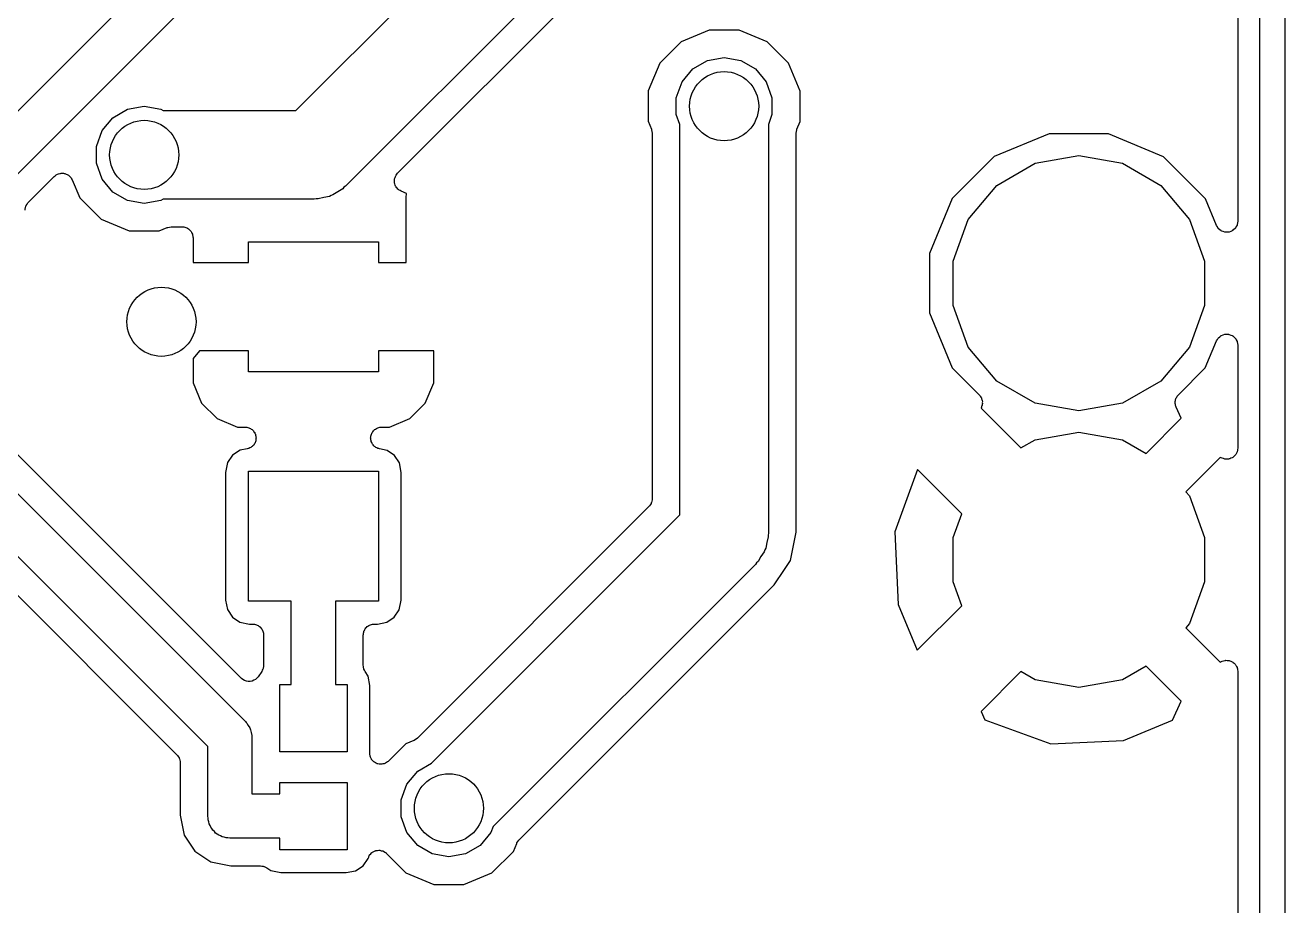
# Model space of a CAD drawing. Extents: x 25.3 to 49.5, y -85 to -25.3.
# Drawn here: x 37.91 to 49.48, y -63.38 to -55.29 of the extents above; entities that cross this region are included whole.
import ezdxf

# ---------------------------------------------------------------- set-up
doc = ezdxf.new("R2010")
doc.units = 0
doc.header["$MEASUREMENT"] = 0
doc.layers.add('BLACK', color=7, linetype='CONTINUOUS')

msp = doc.modelspace()

# ---------------------------------------------------------------- linework, layer by layer
at = {"layer": 'Black'}
for p, q in [((49.4792, -25.4), (49.4792, -84.836)), ((49.2506, -84.7217), (49.2506, -25.5143)), ((40.3966, -56.0728), (46.4319, -50.0375)), ((46.7643, -50.8546), (40.8523, -56.7666)), ((41.3301, -56.6479), (45.7239, -52.2541)), ((49.0474, -53.6026), (49.0474, -57.089)), ((37.3089, -56.6105), (38.9518, -54.9676)), ((39.3478, -55.1464), (37.6558, -56.8384)), ((44.1911, -55.3334), (43.9342, -55.4395)), ((44.4689, -55.3336), (44.1911, -55.3334)), ((44.7256, -55.4402), (44.4689, -55.3336)), ((43.9342, -55.4395), (43.7376, -55.6358)), ((44.9219, -55.6368), (44.7256, -55.4402)), ((43.7376, -55.6358), (43.631, -55.8924)), ((44.0426, -55.6902), (44.1768, -55.6127)), ((44.1768, -55.6127), (44.3294, -55.5858)), ((44.3294, -55.5858), (44.482, -55.6127)), ((44.482, -55.6127), (44.6162, -55.6902)), ((45.028, -55.8937), (44.9219, -55.6368)), ((43.943, -55.8089), (44.0426, -55.6902)), ((44.6162, -55.6902), (44.7158, -55.8089)), ((43.89, -55.9545), (43.943, -55.8089)), ((44.7158, -55.8089), (44.7688, -55.9545)), ((43.631, -55.8924), (43.6308, -56.1703)), ((43.89, -56.1095), (43.89, -55.9545)), ((44.7688, -55.9545), (44.7688, -56.1095)), ((45.0278, -56.1715), (45.028, -55.8937)), ((38.7165, -56.1374), (38.8507, -56.0599)), ((38.8507, -56.0599), (39.0033, -56.033)), ((39.0033, -56.033), (39.1559, -56.0599)), ((39.1559, -56.0599), (39.1782, -56.0728)), ((39.1782, -56.0728), (40.3966, -56.0728)), ((43.923, -56.2002), (43.89, -56.1095)), ((44.7688, -56.1095), (44.7358, -56.2002)), ((38.6169, -56.2561), (38.7165, -56.1374)), ((43.6308, -56.1703), (43.6613, -56.2442)), ((43.923, -59.785), (43.923, -56.2002)), ((44.7358, -56.2002), (44.7358, -59.9533)), ((44.9976, -56.2443), (45.0278, -56.1715)), ((38.5639, -56.4017), (38.6169, -56.2561)), ((43.6613, -56.2442), (43.6618, -56.2463)), ((43.6618, -56.2463), (43.6629, -56.2482)), ((43.6629, -56.2482), (43.6656, -56.2635)), ((43.6656, -56.2635), (43.6689, -56.2787)), ((43.6689, -56.2787), (43.6686, -56.2808)), ((43.6686, -56.2808), (43.669, -56.283)), ((43.669, -56.283), (43.669, -59.6377)), ((44.9898, -56.2833), (44.9902, -56.281)), ((44.9898, -59.9433), (44.9898, -56.2833)), ((44.9899, -56.2787), (44.9932, -56.2637)), ((44.9902, -56.281), (44.9899, -56.2787)), ((44.9932, -56.2637), (44.9959, -56.2485)), ((44.9959, -56.2485), (44.9971, -56.2465)), ((44.9971, -56.2465), (44.9976, -56.2443)), ((47.3153, -56.2862), (46.811, -56.4945)), ((47.8609, -56.2866), (47.3153, -56.2862)), ((48.3649, -56.4959), (47.8609, -56.2866)), ((38.5639, -56.5567), (38.5639, -56.4017)), ((38.6169, -56.7023), (38.5639, -56.5567)), ((46.811, -56.4945), (46.4248, -56.88)), ((46.833, -56.7595), (47.1858, -56.5559)), ((47.1858, -56.5559), (47.5869, -56.4851)), ((47.5869, -56.4851), (47.988, -56.5559)), ((47.988, -56.5559), (48.3408, -56.7595)), ((48.5269, -56.6582), (48.3649, -56.4959)), ((37.9396, -56.9138), (38.1769, -56.6764)), ((38.1769, -56.6764), (38.186, -56.6701)), ((38.186, -56.6701), (38.1943, -56.6626)), ((38.1943, -56.6626), (38.2004, -56.66)), ((38.2004, -56.66), (38.2058, -56.6562)), ((38.2058, -56.6562), (38.2166, -56.6533)), ((38.2166, -56.6533), (38.2269, -56.6491)), ((38.2269, -56.6491), (38.2335, -56.6488)), ((38.2335, -56.6488), (38.2399, -56.6471)), ((38.2399, -56.6471), (38.251, -56.648)), ((38.251, -56.648), (38.2621, -56.6476)), ((38.2621, -56.6476), (38.2685, -56.6496)), ((38.2685, -56.6496), (38.2751, -56.6501)), ((38.2751, -56.6501), (38.2852, -56.6549)), ((38.2852, -56.6549), (38.2958, -56.6582)), ((38.2958, -56.6582), (38.301, -56.6623)), ((38.301, -56.6623), (38.307, -56.6651)), ((38.307, -56.6651), (38.3149, -56.6729)), ((38.3149, -56.6729), (38.3237, -56.6797)), ((38.3237, -56.6797), (38.3273, -56.6853)), ((38.3273, -56.6853), (38.332, -56.69)), ((41.3028, -56.6978), (41.307, -56.6875)), ((41.307, -56.6875), (41.3099, -56.6768)), ((41.3099, -56.6768), (41.3137, -56.6713)), ((41.3137, -56.6713), (41.3163, -56.6652)), ((41.3163, -56.6652), (41.3238, -56.657)), ((41.3238, -56.657), (41.3301, -56.6479)), ((48.5764, -56.7078), (48.5269, -56.6582)), ((38.332, -56.69), (38.3367, -56.7001)), ((38.3367, -56.7001), (38.3427, -56.7095)), ((38.3427, -56.7095), (38.4108, -56.8744)), ((38.7165, -56.821), (38.6169, -56.7023)), ((40.8261, -56.7905), (40.7801, -56.8171)), ((40.8376, -56.7768), (40.8261, -56.7905)), ((40.8523, -56.7666), (40.8376, -56.7768)), ((41.3008, -56.7109), (41.3025, -56.7044)), ((41.3017, -56.7219), (41.3008, -56.7109)), ((41.3012, -56.733), (41.3017, -56.7219)), ((41.3032, -56.7394), (41.3012, -56.733)), ((41.3025, -56.7044), (41.3028, -56.6978)), ((41.3038, -56.7461), (41.3032, -56.7394)), ((41.3085, -56.7561), (41.3038, -56.7461)), ((41.3118, -56.7667), (41.3085, -56.7561)), ((41.3159, -56.772), (41.3118, -56.7667)), ((41.3187, -56.778), (41.3159, -56.772)), ((41.3266, -56.7859), (41.3187, -56.778)), ((41.3333, -56.7947), (41.3266, -56.7859)), ((41.339, -56.7983), (41.3333, -56.7947)), ((41.3437, -56.803), (41.339, -56.7983)), ((41.3537, -56.8077), (41.3437, -56.803)), ((46.5712, -57.0716), (46.833, -56.7595)), ((48.3408, -56.7595), (48.6026, -57.0716)), ((48.7504, -56.8821), (48.5764, -56.7078)), ((37.9336, -56.9204), (37.937, -56.9175)), ((37.937, -56.9175), (37.9396, -56.9138)), ((38.4108, -56.8744), (38.6071, -57.071)), ((38.8507, -56.8985), (38.7165, -56.821)), ((39.0033, -56.9254), (38.8507, -56.8985)), ((39.1559, -56.8985), (39.0033, -56.9254)), ((39.1782, -56.8856), (39.1559, -56.8985)), ((40.5649, -56.8856), (39.1782, -56.8856)), ((40.5825, -56.8825), (40.5649, -56.8856)), ((40.6003, -56.8841), (40.5825, -56.8825)), ((40.6516, -56.8703), (40.6003, -56.8841)), ((40.7039, -56.8611), (40.6516, -56.8703)), ((40.7194, -56.8521), (40.7039, -56.8611)), ((40.7367, -56.8475), (40.7194, -56.8521)), ((40.7801, -56.8171), (40.7367, -56.8475)), ((41.3631, -56.8136), (41.3537, -56.8077)), ((41.4108, -56.8334), (41.3631, -56.8136)), ((41.4086, -56.8609), (41.4117, -56.8433)), ((41.4086, -57.4675), (41.4086, -56.8609)), ((41.4117, -56.8433), (41.4108, -56.8334)), ((46.4248, -56.88), (46.2155, -57.384)), ((48.8519, -57.1278), (48.7504, -56.8821)), ((37.9098, -56.9857), (37.9106, -56.9813)), ((37.9102, -56.9768), (37.9136, -56.964)), ((37.9106, -56.9813), (37.9102, -56.9768)), ((37.9136, -56.964), (37.9159, -56.9509)), ((37.9159, -56.9509), (37.9182, -56.947)), ((37.9182, -56.947), (37.9193, -56.9427)), ((37.9193, -56.9427), (37.9269, -56.9318)), ((37.9269, -56.9318), (37.9336, -56.9204)), ((38.6071, -57.071), (38.8637, -57.1776)), ((39.1416, -57.1778), (39.2155, -57.1473)), ((39.2155, -57.1473), (39.2176, -57.1468)), ((39.2176, -57.1468), (39.2195, -57.1457)), ((39.2195, -57.1457), (39.2348, -57.143)), ((39.2348, -57.143), (39.25, -57.1397)), ((39.25, -57.1397), (39.2521, -57.14)), ((39.2521, -57.14), (39.2543, -57.1396)), ((39.2543, -57.1396), (39.3509, -57.1396)), ((39.3509, -57.1396), (39.3597, -57.1411)), ((39.3597, -57.1411), (39.3685, -57.1411)), ((39.3685, -57.1411), (39.3769, -57.1442)), ((39.3769, -57.1442), (39.3856, -57.1457)), ((39.3856, -57.1457), (39.3933, -57.1502)), ((39.3933, -57.1502), (39.4017, -57.1532)), ((46.4319, -57.4543), (46.5712, -57.0716)), ((48.6026, -57.0716), (48.7419, -57.4543)), ((48.8602, -57.1409), (48.8519, -57.1278)), ((48.868, -57.1543), (48.8602, -57.1409)), ((49.0264, -57.1509), (49.0247, -57.1524)), ((49.0335, -57.1372), (49.0264, -57.1509)), ((49.0413, -57.1238), (49.0335, -57.1372)), ((49.0417, -57.1216), (49.0413, -57.1238)), ((49.0427, -57.1196), (49.0417, -57.1216)), ((49.0447, -57.1043), (49.0427, -57.1196)), ((49.0474, -57.089), (49.0447, -57.1043)), ((38.8637, -57.1776), (39.1416, -57.1778)), ((39.4017, -57.1532), (39.4085, -57.1589)), ((39.4085, -57.1589), (39.4162, -57.1634)), ((39.4162, -57.1634), (39.4219, -57.1702)), ((39.4219, -57.1702), (39.4287, -57.1759)), ((39.4287, -57.1759), (39.4332, -57.1836)), ((39.4332, -57.1836), (39.4389, -57.1904)), ((39.4389, -57.1904), (39.4419, -57.1988)), ((39.4419, -57.1988), (39.4464, -57.2065)), ((39.4464, -57.2065), (39.4479, -57.2152)), ((39.4479, -57.2152), (39.451, -57.2236)), ((39.451, -57.2236), (39.451, -57.2324)), ((39.451, -57.2324), (39.4525, -57.2412)), ((39.4525, -57.2412), (39.4525, -57.4675)), ((48.8697, -57.1557), (48.868, -57.1543)), ((48.8708, -57.1576), (48.8697, -57.1557)), ((48.8831, -57.167), (48.8708, -57.1576)), ((48.895, -57.177), (48.8831, -57.167)), ((48.8971, -57.1777), (48.895, -57.177)), ((48.8988, -57.1791), (48.8971, -57.1777)), ((48.9136, -57.1838), (48.8988, -57.1791)), ((48.9282, -57.1891), (48.9136, -57.1838)), ((48.9304, -57.1891), (48.9282, -57.1891)), ((48.9324, -57.1897), (48.9304, -57.1891)), ((48.9479, -57.1891), (48.9324, -57.1897)), ((48.9634, -57.1891), (48.9479, -57.1891)), ((48.9655, -57.1883), (48.9634, -57.1891)), ((48.9677, -57.1882), (48.9655, -57.1883)), ((48.982, -57.1823), (48.9677, -57.1882)), ((48.9966, -57.177), (48.982, -57.1823)), ((48.9983, -57.1756), (48.9966, -57.177)), ((49.0003, -57.1747), (48.9983, -57.1756)), ((49.0117, -57.1643), (49.0003, -57.1747)), ((49.0236, -57.1543), (49.0117, -57.1643)), ((49.0247, -57.1524), (49.0236, -57.1543)), ((39.9605, -57.4675), (39.9605, -57.277)), ((39.9605, -57.277), (41.1543, -57.277)), ((41.1543, -57.277), (41.1543, -57.4675)), ((39.4525, -57.4675), (39.9605, -57.4675)), ((41.1543, -57.4675), (41.4086, -57.4675)), ((46.2155, -57.384), (46.2151, -57.9296)), ((46.4319, -57.8617), (46.4319, -57.4543)), ((48.7419, -57.4543), (48.7419, -57.8617)), ((46.2151, -57.9296), (46.4234, -58.4339)), ((46.5712, -58.2444), (46.4319, -57.8617)), ((48.7419, -57.8617), (48.6026, -58.2444)), ((48.749, -58.436), (48.852, -58.188)), ((48.852, -58.188), (48.8603, -58.175)), ((48.8603, -58.175), (48.868, -58.1617)), ((48.868, -58.1617), (48.8697, -58.1602)), ((48.8697, -58.1602), (48.871, -58.1583)), ((48.871, -58.1583), (48.8832, -58.1489)), ((48.8832, -58.1489), (48.895, -58.139)), ((48.895, -58.139), (48.8971, -58.1382)), ((48.8971, -58.1382), (48.899, -58.1368)), ((48.899, -58.1368), (48.9137, -58.1322)), ((48.9137, -58.1322), (48.9282, -58.1269)), ((48.9282, -58.1269), (48.9304, -58.1269)), ((48.9304, -58.1269), (48.9326, -58.1262)), ((48.9326, -58.1262), (48.948, -58.1269)), ((48.948, -58.1269), (48.9634, -58.1269)), ((48.9634, -58.1269), (48.9656, -58.1277)), ((48.9656, -58.1277), (48.9679, -58.1278)), ((48.9679, -58.1278), (48.9821, -58.1337)), ((48.9821, -58.1337), (48.9966, -58.139)), ((48.9966, -58.139), (48.9983, -58.1405)), ((48.9983, -58.1405), (49.0005, -58.1413)), ((49.0005, -58.1413), (49.0118, -58.1518)), ((49.0118, -58.1518), (49.0236, -58.1617)), ((49.0236, -58.1617), (49.0248, -58.1636)), ((49.0248, -58.1636), (49.0265, -58.1652)), ((49.0265, -58.1652), (49.0336, -58.1789)), ((49.0336, -58.1789), (49.0413, -58.1922)), ((49.0413, -58.1922), (49.0417, -58.1945)), ((39.5102, -58.2803), (39.4525, -58.349)), ((39.9605, -58.2803), (39.5102, -58.2803)), ((39.9605, -58.4708), (39.9605, -58.2803)), ((41.6623, -58.2803), (41.1543, -58.2803)), ((41.1543, -58.2803), (41.1543, -58.4708)), ((41.6623, -58.5718), (41.6623, -58.2803)), ((46.833, -58.5565), (46.5712, -58.2444)), ((48.6026, -58.2444), (48.3408, -58.5565)), ((49.0417, -58.1945), (49.0427, -58.1965)), ((49.0427, -58.1965), (49.0447, -58.2118)), ((49.0447, -58.2118), (49.0474, -58.227)), ((49.0474, -58.227), (49.0474, -59.1734)), ((39.4525, -58.349), (39.4525, -58.5718)), ((41.1543, -58.4708), (39.9605, -58.4708)), ((46.4234, -58.4339), (46.672, -58.6829)), ((48.5019, -58.6827), (48.749, -58.436)), ((39.4525, -58.5718), (39.5298, -58.7586)), ((41.585, -58.7586), (41.6623, -58.5718)), ((47.1858, -58.7601), (46.833, -58.5565)), ((48.3408, -58.5565), (47.988, -58.7601)), ((39.5298, -58.7586), (39.6727, -58.9015)), ((41.4421, -58.9015), (41.585, -58.7586)), ((46.672, -58.6829), (46.6766, -58.6896)), ((46.6766, -58.6896), (46.6825, -58.6952)), ((46.6825, -58.6952), (46.6867, -58.7039)), ((46.6867, -58.7039), (46.6922, -58.7119)), ((46.6922, -58.7119), (46.6943, -58.7197)), ((46.6943, -58.7197), (46.6978, -58.727)), ((46.6978, -58.727), (46.6988, -58.7366)), ((46.6988, -58.7366), (46.7013, -58.746)), ((46.7014, -58.7621), (46.6991, -58.7715)), ((46.7013, -58.746), (46.7006, -58.754)), ((46.7006, -58.754), (46.7014, -58.7621)), ((47.5869, -58.8309), (47.1858, -58.7601)), ((47.988, -58.7601), (47.5869, -58.8309)), ((48.4723, -58.7619), (48.4731, -58.7538)), ((48.4746, -58.7712), (48.4723, -58.7619)), ((48.4724, -58.7456), (48.4749, -58.7364)), ((48.4731, -58.7538), (48.4724, -58.7456)), ((48.4755, -58.7808), (48.4746, -58.7712)), ((48.4749, -58.7364), (48.4759, -58.7268)), ((48.4759, -58.7268), (48.4795, -58.7195)), ((48.4795, -58.7195), (48.4816, -58.7116)), ((48.4816, -58.7116), (48.4871, -58.7037)), ((48.4871, -58.7037), (48.4913, -58.6951)), ((48.4913, -58.6951), (48.4972, -58.6894)), ((48.4972, -58.6894), (48.5019, -58.6827)), ((46.6928, -58.7963), (46.6891, -58.8045)), ((46.6891, -58.8045), (47.0556, -59.171)), ((46.6948, -58.7884), (46.6928, -58.7963)), ((46.6982, -58.7811), (46.6948, -58.7884)), ((46.6991, -58.7715), (46.6982, -58.7811)), ((48.4789, -58.7882), (48.4755, -58.7808)), ((48.4809, -58.7962), (48.4789, -58.7882)), ((48.5269, -58.8988), (48.4809, -58.7962)), ((39.8948, -61.2869), (37.5242, -58.9163)), ((39.6727, -58.9015), (39.8595, -58.9788)), ((39.8595, -58.9788), (39.9297, -58.9788)), ((39.9297, -58.9788), (39.9376, -58.9802)), ((39.9376, -58.9802), (39.9457, -58.9801)), ((39.9457, -58.9801), (39.9549, -58.9832)), ((39.9549, -58.9832), (39.9645, -58.9849)), ((39.9645, -58.9849), (39.9714, -58.9889)), ((39.9714, -58.9889), (39.979, -58.9916)), ((39.979, -58.9916), (39.9866, -58.9977)), ((39.9866, -58.9977), (39.995, -59.0026)), ((39.995, -59.0026), (40.0002, -59.0087)), ((41.1138, -59.0085), (41.1188, -59.0026)), ((41.1188, -59.0026), (41.1275, -58.9975)), ((41.1275, -58.9975), (41.1353, -58.9912)), ((41.1353, -58.9912), (41.1426, -58.9888)), ((41.1426, -58.9888), (41.1493, -58.9849)), ((41.1493, -58.9849), (41.1592, -58.9832)), ((41.1592, -58.9832), (41.1688, -58.98)), ((41.1688, -58.98), (41.1765, -58.9801)), ((41.1765, -58.9801), (41.1841, -58.9788)), ((41.1841, -58.9788), (41.2553, -58.9788)), ((41.2553, -58.9788), (41.4421, -58.9015)), ((48.2047, -59.221), (48.5269, -58.8988)), ((37.3375, -59.0888), (39.9337, -61.685)), ((40.0002, -59.0087), (40.0064, -59.0138)), ((40.0064, -59.0138), (40.0114, -59.0221)), ((40.0114, -59.0221), (40.0177, -59.0296)), ((40.0177, -59.0296), (40.0205, -59.0371)), ((40.0205, -59.0371), (40.0246, -59.044)), ((40.0258, -59.1135), (40.021, -59.122)), ((40.0246, -59.044), (40.0264, -59.0536)), ((40.027, -59.1056), (40.0258, -59.1135)), ((40.0264, -59.0536), (40.0298, -59.0628)), ((40.0298, -59.098), (40.027, -59.1056)), ((40.0298, -59.0628), (40.0298, -59.0708)), ((40.0298, -59.0708), (40.0313, -59.0787)), ((40.0313, -59.0787), (40.0298, -59.0883)), ((40.0298, -59.0883), (40.0298, -59.098)), ((41.0825, -59.078), (41.084, -59.0705)), ((41.084, -59.088), (41.0825, -59.078)), ((41.084, -59.0628), (41.0875, -59.0533)), ((41.084, -59.0705), (41.084, -59.0628)), ((41.084, -59.098), (41.084, -59.088)), ((41.0867, -59.1053), (41.084, -59.098)), ((41.0878, -59.1129), (41.0867, -59.1053)), ((41.0875, -59.0533), (41.0894, -59.0434)), ((41.0926, -59.1217), (41.0878, -59.1129)), ((41.0894, -59.0434), (41.0934, -59.0368)), ((41.0934, -59.0368), (41.0961, -59.0296)), ((41.0961, -59.0296), (41.1026, -59.0219)), ((41.1026, -59.0219), (41.1078, -59.0133)), ((41.1078, -59.0133), (41.1138, -59.0085)), ((47.0556, -59.171), (47.1858, -59.0959)), ((47.1858, -59.0959), (47.5869, -59.0251)), ((47.5869, -59.0251), (47.988, -59.0959)), ((47.988, -59.0959), (48.2047, -59.221)), ((39.8833, -59.1929), (39.8149, -59.2378)), ((39.9491, -59.1801), (39.8833, -59.1929)), ((39.9566, -59.1773), (39.9491, -59.1801)), ((39.9645, -59.1759), (39.9566, -59.1773)), ((39.9729, -59.171), (39.9645, -59.1759)), ((39.982, -59.1675), (39.9729, -59.171)), ((39.9881, -59.1622), (39.982, -59.1675)), ((39.995, -59.1582), (39.9881, -59.1622)), ((40.0013, -59.1508), (39.995, -59.1582)), ((40.0087, -59.1444), (40.0013, -59.1508)), ((40.0126, -59.1373), (40.0087, -59.1444)), ((40.0177, -59.1312), (40.0126, -59.1373)), ((40.021, -59.122), (40.0177, -59.1312)), ((41.0961, -59.1312), (41.0926, -59.1217)), ((41.101, -59.1371), (41.0961, -59.1312)), ((41.1047, -59.1439), (41.101, -59.1371)), ((41.1123, -59.1505), (41.1047, -59.1439)), ((41.1188, -59.1582), (41.1123, -59.1505)), ((41.1254, -59.1621), (41.1188, -59.1582)), ((41.1312, -59.1672), (41.1254, -59.1621)), ((41.1406, -59.1708), (41.1312, -59.1672)), ((41.1493, -59.1759), (41.1406, -59.1708)), ((41.1569, -59.1772), (41.1493, -59.1759)), ((41.1641, -59.18), (41.1569, -59.1772)), ((41.2342, -59.1941), (41.1641, -59.18)), ((41.3017, -59.2396), (41.2342, -59.1941)), ((49.0299, -59.2304), (49.0262, -59.2342)), ((49.035, -59.219), (49.0299, -59.2304)), ((49.0413, -59.2081), (49.035, -59.219)), ((49.0422, -59.203), (49.0413, -59.2081)), ((49.0443, -59.1982), (49.0422, -59.203)), ((49.0452, -59.1857), (49.0443, -59.1982)), ((49.0474, -59.1734), (49.0452, -59.1857)), ((39.7694, -59.3053), (39.7513, -59.3953)), ((39.8149, -59.2378), (39.7694, -59.3053)), ((41.3466, -59.308), (41.3017, -59.2396)), ((41.3635, -59.395), (41.3466, -59.308)), ((48.8861, -59.258), (48.5707, -59.5735)), ((48.9042, -59.2661), (48.8861, -59.258)), ((48.9164, -59.2691), (48.9042, -59.2661)), ((48.9282, -59.2734), (48.9164, -59.2691)), ((48.9334, -59.2734), (48.9282, -59.2734)), ((48.9384, -59.2747), (48.9334, -59.2734)), ((48.9509, -59.2734), (48.9384, -59.2747)), ((48.9634, -59.2734), (48.9509, -59.2734)), ((48.9684, -59.2716), (48.9634, -59.2734)), ((48.9735, -59.2711), (48.9684, -59.2716)), ((48.9848, -59.2656), (48.9735, -59.2711)), ((48.9966, -59.2614), (48.9848, -59.2656)), ((49.0006, -59.258), (48.9966, -59.2614)), ((49.0053, -59.2557), (49.0006, -59.258)), ((49.014, -59.2467), (49.0053, -59.2557)), ((49.0236, -59.2387), (49.014, -59.2467)), ((49.0262, -59.2342), (49.0236, -59.2387)), ((39.5868, -61.9129), (37.1096, -59.4357)), ((39.7513, -59.3953), (39.7513, -60.5692)), ((39.9605, -60.579), (39.9605, -59.3852)), ((39.9605, -59.3852), (41.1543, -59.3852)), ((41.1543, -59.3852), (41.1543, -60.579)), ((41.3635, -60.5689), (41.3635, -59.395)), ((46.1042, -59.3691), (45.8972, -59.9401)), ((46.5113, -59.7761), (46.1042, -59.3691)), ((48.5707, -59.5735), (48.6026, -59.6116)), ((43.6519, -59.6915), (43.6452, -59.703)), ((43.6595, -59.6806), (43.6519, -59.6915)), ((43.6606, -59.6763), (43.6595, -59.6806)), ((43.6629, -59.6724), (43.6606, -59.6763)), ((43.6652, -59.6593), (43.6629, -59.6724)), ((43.6686, -59.6465), (43.6652, -59.6593)), ((43.669, -59.6377), (43.6682, -59.6421)), ((43.6682, -59.6421), (43.6686, -59.6465)), ((48.6026, -59.6116), (48.7419, -59.9943)), ((43.6392, -59.7095), (41.5124, -61.8364)), ((41.6424, -62.0656), (43.923, -59.785)), ((43.6418, -59.7058), (43.6392, -59.7095)), ((43.6452, -59.703), (43.6418, -59.7058)), ((46.4319, -59.9943), (46.5113, -59.7761)), ((44.7205, -60.04), (44.7113, -60.0923)), ((44.7343, -59.9887), (44.7205, -60.04)), ((44.7358, -59.9533), (44.7327, -59.9709)), ((44.7327, -59.9709), (44.7343, -59.9887)), ((44.9377, -60.2053), (44.9898, -59.9433)), ((45.8972, -59.9401), (45.9273, -60.6087)), ((46.4319, -60.4017), (46.4319, -59.9943)), ((48.7419, -59.9943), (48.7419, -60.4017)), ((37.4295, -60.1148), (39.303, -61.9883)), ((44.6977, -60.1251), (44.6673, -60.1685)), ((44.7024, -60.1078), (44.6977, -60.1251)), ((44.7113, -60.0923), (44.7024, -60.1078)), ((44.6168, -60.2407), (42.208, -62.6494)), ((44.627, -60.226), (44.6168, -60.2407)), ((44.6407, -60.2145), (44.627, -60.226)), ((44.6673, -60.1685), (44.6407, -60.2145)), ((44.8828, -60.2875), (44.9377, -60.2053)), ((44.7893, -60.4273), (44.8828, -60.2875)), ((42.4462, -62.7705), (44.7893, -60.4273)), ((46.5113, -60.6199), (46.4319, -60.4017)), ((48.7419, -60.4017), (48.6026, -60.7844)), ((39.7513, -60.5692), (39.7682, -60.6562)), ((40.3542, -60.579), (39.9605, -60.579)), ((40.3542, -61.3435), (40.3542, -60.579)), ((41.1543, -60.579), (40.7606, -60.579)), ((40.7606, -60.579), (40.7606, -61.3435)), ((41.3454, -60.6589), (41.3635, -60.5689)), ((45.9273, -60.6087), (46.1016, -61.0296)), ((46.1016, -61.0296), (46.5113, -60.6199)), ((39.7682, -60.6562), (39.8131, -60.7246)), ((39.8131, -60.7246), (39.8806, -60.7701)), ((41.2315, -60.7713), (41.2999, -60.7264)), ((41.2999, -60.7264), (41.3454, -60.6589)), ((39.8806, -60.7701), (39.9706, -60.7882)), ((39.9706, -60.7882), (39.9986, -60.7882)), ((39.9986, -60.7882), (40.0074, -60.7897)), ((40.0074, -60.7897), (40.0162, -60.7897)), ((40.0162, -60.7897), (40.0246, -60.7928)), ((40.0246, -60.7928), (40.0333, -60.7943)), ((40.0333, -60.7943), (40.041, -60.7987)), ((40.041, -60.7987), (40.0494, -60.8018)), ((40.0494, -60.8018), (40.0562, -60.8075)), ((40.0562, -60.8075), (40.0639, -60.8119)), ((40.0639, -60.8119), (40.0696, -60.8187)), ((40.0696, -60.8187), (40.0764, -60.8245)), ((40.0764, -60.8245), (40.0809, -60.8322)), ((40.0809, -60.8322), (40.0866, -60.839)), ((40.0866, -60.839), (40.0896, -60.8473)), ((40.0896, -60.8473), (40.0941, -60.855)), ((41.0207, -60.855), (41.0252, -60.8473)), ((41.0252, -60.8473), (41.0282, -60.839)), ((41.0282, -60.839), (41.0339, -60.8322)), ((41.0339, -60.8322), (41.0384, -60.8245)), ((41.0384, -60.8245), (41.0452, -60.8187)), ((41.0452, -60.8187), (41.0509, -60.8119)), ((41.0509, -60.8119), (41.0586, -60.8075)), ((41.0586, -60.8075), (41.0654, -60.8018)), ((41.0654, -60.8018), (41.0738, -60.7987)), ((41.0738, -60.7987), (41.0815, -60.7943)), ((41.0815, -60.7943), (41.0902, -60.7928)), ((41.0902, -60.7928), (41.0986, -60.7897)), ((41.0986, -60.7897), (41.1074, -60.7897)), ((41.1074, -60.7897), (41.1162, -60.7882)), ((41.1162, -60.7882), (41.1445, -60.7882)), ((41.1445, -60.7882), (41.2315, -60.7713)), ((48.6026, -60.7844), (48.5707, -60.8225)), ((48.5707, -60.8225), (48.8861, -61.138)), ((40.0941, -60.855), (40.0956, -60.8638)), ((40.0956, -60.8638), (40.0987, -60.8721)), ((40.0987, -60.8721), (40.0987, -60.881)), ((40.0987, -60.881), (40.1002, -60.8898)), ((40.1002, -60.8898), (40.1002, -61.1677)), ((41.0146, -60.8898), (41.0161, -60.881)), ((41.0146, -61.1675), (41.0146, -60.8898)), ((41.0161, -60.8721), (41.0192, -60.8638)), ((41.0161, -60.881), (41.0161, -60.8721)), ((41.0192, -60.8638), (41.0207, -60.855)), ((40.095, -61.1972), (40.0941, -61.2024)), ((40.0972, -61.1923), (40.095, -61.1972)), ((40.098, -61.1799), (40.0972, -61.1923)), ((40.1002, -61.1677), (40.098, -61.1799)), ((41.0166, -61.1791), (41.0146, -61.1675)), ((41.0173, -61.1909), (41.0166, -61.1791)), ((41.0197, -61.1964), (41.0173, -61.1909)), ((41.0207, -61.2022), (41.0197, -61.1964)), ((48.2047, -61.175), (47.988, -61.3001)), ((48.5269, -61.4972), (48.2047, -61.175)), ((48.8861, -61.138), (48.9042, -61.1299)), ((48.9042, -61.1299), (48.9164, -61.1269)), ((48.9164, -61.1269), (48.9282, -61.1226)), ((48.9282, -61.1226), (48.9334, -61.1226)), ((48.9334, -61.1226), (48.9384, -61.1213)), ((48.9384, -61.1213), (48.9509, -61.1226)), ((48.9509, -61.1226), (48.9634, -61.1226)), ((48.9634, -61.1226), (48.9684, -61.1244)), ((48.9684, -61.1244), (48.9735, -61.1249)), ((48.9735, -61.1249), (48.9848, -61.1303)), ((48.9848, -61.1303), (48.9966, -61.1346)), ((48.9966, -61.1346), (49.0006, -61.138)), ((49.0006, -61.138), (49.0053, -61.1403)), ((49.0053, -61.1403), (49.014, -61.1493)), ((49.014, -61.1493), (49.0236, -61.1573)), ((49.0236, -61.1573), (49.0262, -61.1618)), ((49.0262, -61.1618), (49.0299, -61.1656)), ((49.0299, -61.1656), (49.035, -61.177)), ((49.035, -61.177), (49.0413, -61.1879)), ((49.0413, -61.1879), (49.0422, -61.193)), ((49.0422, -61.193), (49.0443, -61.1978)), ((49.0443, -61.1978), (49.0452, -61.2103)), ((39.8955, -61.2874), (39.8948, -61.2869)), ((39.896, -61.2881), (39.8955, -61.2874)), ((39.9099, -61.2975), (39.896, -61.2881)), ((39.9237, -61.3071), (39.9099, -61.2975)), ((39.9245, -61.3074), (39.9237, -61.3071)), ((39.9253, -61.3079), (39.9245, -61.3074)), ((39.9415, -61.3119), (39.9253, -61.3079)), ((39.9578, -61.3163), (39.9415, -61.3119)), ((39.9586, -61.3162), (39.9578, -61.3163)), ((39.9595, -61.3164), (39.9586, -61.3162)), ((39.9762, -61.3147), (39.9595, -61.3164)), ((39.9929, -61.3132), (39.9762, -61.3147)), ((39.9937, -61.3128), (39.9929, -61.3132)), ((39.9946, -61.3127), (39.9937, -61.3128)), ((40.0097, -61.3054), (39.9946, -61.3127)), ((40.0249, -61.2983), (40.0097, -61.3054)), ((40.0255, -61.2977), (40.0249, -61.2983)), ((40.0263, -61.2973), (40.0255, -61.2977)), ((40.038, -61.2852), (40.0263, -61.2973)), ((40.0498, -61.2733), (40.038, -61.2852)), ((40.0502, -61.2725), (40.0498, -61.2733)), ((40.0508, -61.2719), (40.0502, -61.2725)), ((40.0828, -61.2245), (40.0508, -61.2719)), ((40.0879, -61.2132), (40.0828, -61.2245)), ((40.0941, -61.2024), (40.0879, -61.2132)), ((41.0266, -61.2124), (41.0207, -61.2022)), ((41.0313, -61.2233), (41.0266, -61.2124)), ((41.0596, -61.2663), (41.0313, -61.2233)), ((41.0765, -61.3533), (41.0596, -61.2663)), ((47.0556, -61.225), (46.6891, -61.5915)), ((47.1858, -61.3001), (47.0556, -61.225)), ((47.5869, -61.3709), (47.1858, -61.3001)), ((47.988, -61.3001), (47.5869, -61.3709)), ((49.0452, -61.2103), (49.0474, -61.2226)), ((49.0474, -61.2226), (49.0474, -64.709)), ((40.2475, -61.9633), (40.2475, -61.3435)), ((40.2475, -61.3435), (40.3542, -61.3435)), ((40.7606, -61.3435), (40.8673, -61.3435)), ((40.8673, -61.3435), (40.8673, -61.9633)), ((41.0765, -61.9532), (41.0765, -61.3533)), ((48.4492, -61.6706), (48.5269, -61.4972)), ((46.6891, -61.5915), (46.7235, -61.6682)), ((39.9337, -61.685), (39.9388, -61.6923)), ((39.9388, -61.6923), (39.9457, -61.6981)), ((39.9457, -61.6981), (39.9589, -61.7211)), ((39.9589, -61.7211), (39.9742, -61.7428)), ((39.9742, -61.7428), (39.9765, -61.7515)), ((39.9765, -61.7515), (39.9809, -61.7592)), ((39.9809, -61.7592), (39.9856, -61.7854)), ((46.7235, -61.6682), (47.329, -61.8877)), ((47.9976, -61.8576), (48.4492, -61.6706)), ((39.9856, -61.7854), (39.9924, -61.811)), ((39.9924, -61.811), (39.9916, -61.8199)), ((39.9916, -61.8199), (39.9932, -61.8287)), ((39.9932, -61.8287), (39.9932, -62.3494)), ((41.4065, -61.8885), (41.2474, -62.0474)), ((41.4794, -61.8584), (41.4065, -61.8885)), ((41.4813, -61.8572), (41.4794, -61.8584)), ((41.4835, -61.8566), (41.4813, -61.8572)), ((41.4961, -61.8477), (41.4835, -61.8566)), ((41.5091, -61.8395), (41.4961, -61.8477)), ((41.5105, -61.8377), (41.5091, -61.8395)), ((41.5124, -61.8364), (41.5105, -61.8377)), ((47.329, -61.8877), (47.9976, -61.8576)), ((39.303, -61.9883), (39.3056, -61.992)), ((39.3056, -61.992), (39.309, -61.9949)), ((39.309, -61.9949), (39.3157, -62.0063)), ((39.3157, -62.0063), (39.3233, -62.0172)), ((39.5868, -62.5526), (39.5868, -61.9129)), ((40.8673, -61.9633), (40.2475, -61.9633)), ((41.0744, -61.9665), (41.0759, -61.9611)), ((41.0755, -61.9786), (41.0744, -61.9665)), ((41.0752, -61.9908), (41.0755, -61.9786)), ((41.077, -61.9961), (41.0752, -61.9908)), ((41.0759, -61.9611), (41.076, -61.9555)), ((41.076, -61.9555), (41.0765, -61.9532)), ((41.0774, -62.0017), (41.077, -61.9961)), ((41.0826, -62.0127), (41.0774, -62.0017)), ((39.3233, -62.0172), (39.3244, -62.0215)), ((39.3244, -62.0215), (39.3267, -62.0254)), ((39.3267, -62.0254), (39.329, -62.0385)), ((39.329, -62.0385), (39.3324, -62.0513)), ((39.3324, -62.0513), (39.332, -62.0558)), ((39.332, -62.0558), (39.3328, -62.0602)), ((39.3328, -62.0602), (39.3328, -62.5426)), ((41.0865, -62.0242), (41.0826, -62.0127)), ((41.09, -62.0286), (41.0865, -62.0242)), ((41.0923, -62.0337), (41.09, -62.0286)), ((41.1009, -62.0423), (41.0923, -62.0337)), ((41.1085, -62.0517), (41.1009, -62.0423)), ((41.1133, -62.0547), (41.1085, -62.0517)), ((41.1173, -62.0586), (41.1133, -62.0547)), ((41.1283, -62.0638), (41.1173, -62.0586)), ((41.1386, -62.0701), (41.1283, -62.0638)), ((41.1441, -62.0712), (41.1386, -62.0701)), ((41.1492, -62.0736), (41.1441, -62.0712)), ((41.1613, -62.0747), (41.1492, -62.0736)), ((41.1732, -62.077), (41.1613, -62.0747)), ((41.1788, -62.0762), (41.1732, -62.077)), ((41.1844, -62.0767), (41.1788, -62.0762)), ((41.1961, -62.0736), (41.1844, -62.0767)), ((41.2081, -62.0717), (41.1961, -62.0736)), ((41.213, -62.069), (41.2081, -62.0717)), ((41.2185, -62.0676), (41.213, -62.069)), ((41.2284, -62.0606), (41.2185, -62.0676)), ((41.2391, -62.0548), (41.2284, -62.0606)), ((41.2428, -62.0506), (41.2391, -62.0548)), ((41.2474, -62.0474), (41.2428, -62.0506)), ((41.5149, -62.1392), (41.6424, -62.0656)), ((41.4153, -62.2579), (41.5149, -62.1392)), ((39.9932, -62.3494), (40.2475, -62.3494)), ((40.2475, -62.3494), (40.2475, -62.2427)), ((40.2475, -62.2427), (40.8673, -62.2427)), ((40.8673, -62.2427), (40.8673, -62.8625)), ((41.3623, -62.4035), (41.4153, -62.2579)), ((41.3623, -62.5585), (41.3623, -62.4035)), ((39.3328, -62.5426), (39.3694, -62.7268)), ((39.5899, -62.5701), (39.5868, -62.5526)), ((39.5899, -62.5879), (39.5899, -62.5701)), ((39.596, -62.6046), (39.5899, -62.5879)), ((41.4153, -62.7041), (41.3623, -62.5585)), ((39.5991, -62.6221), (39.596, -62.6046)), ((39.6079, -62.6375), (39.5991, -62.6221)), ((39.614, -62.6542), (39.6079, -62.6375)), ((39.6255, -62.6678), (39.614, -62.6542)), ((39.6343, -62.6832), (39.6255, -62.6678)), ((39.648, -62.6946), (39.6343, -62.6832)), ((39.6594, -62.7083), (39.648, -62.6946)), ((41.5149, -62.8228), (41.4153, -62.7041)), ((42.1881, -62.7041), (42.0885, -62.8228)), ((42.208, -62.6494), (42.1881, -62.7041)), ((39.3694, -62.7268), (39.4681, -62.8745)), ((39.6748, -62.7171), (39.6594, -62.7083)), ((39.6884, -62.7286), (39.6748, -62.7171)), ((39.7051, -62.7347), (39.6884, -62.7286)), ((39.7205, -62.7435), (39.7051, -62.7347)), ((39.738, -62.7466), (39.7205, -62.7435)), ((39.7547, -62.7527), (39.738, -62.7466)), ((39.7725, -62.7527), (39.7547, -62.7527)), ((39.79, -62.7558), (39.7725, -62.7527)), ((40.2475, -62.7558), (39.79, -62.7558)), ((40.2475, -62.8625), (40.2475, -62.7558)), ((42.3935, -62.8772), (42.4242, -62.8034)), ((42.4242, -62.8034), (42.4253, -62.8015)), ((42.4253, -62.8015), (42.4259, -62.7994)), ((42.4259, -62.7994), (42.4348, -62.7867)), ((42.4348, -62.7867), (42.4431, -62.7736)), ((42.4431, -62.7736), (42.4449, -62.7723)), ((42.4449, -62.7723), (42.4462, -62.7705)), ((39.4681, -62.8745), (39.6158, -62.9732)), ((40.8673, -62.8625), (40.2475, -62.8625)), ((41.0588, -62.9413), (41.0649, -62.9282)), ((41.0649, -62.9282), (41.0702, -62.9148)), ((41.0702, -62.9148), (41.0724, -62.9123)), ((41.0724, -62.9123), (41.0738, -62.9093)), ((41.0738, -62.9093), (41.084, -62.8991)), ((41.084, -62.8991), (41.0935, -62.8883)), ((41.0935, -62.8883), (41.0964, -62.8867)), ((41.0964, -62.8867), (41.0988, -62.8844)), ((41.0988, -62.8844), (41.1118, -62.8783)), ((41.1118, -62.8783), (41.1244, -62.8714)), ((41.1244, -62.8714), (41.1277, -62.8709)), ((41.1277, -62.8709), (41.1307, -62.8695)), ((41.1307, -62.8695), (41.1451, -62.8682)), ((41.1451, -62.8682), (41.1593, -62.8661)), ((41.1593, -62.8661), (41.1626, -62.8667)), ((41.1626, -62.8667), (41.1659, -62.8664)), ((41.1659, -62.8664), (41.1798, -62.8702)), ((41.1798, -62.8702), (41.1939, -62.873)), ((41.1939, -62.873), (41.1968, -62.8747)), ((41.1968, -62.8747), (41.2, -62.8756)), ((41.2, -62.8756), (41.2118, -62.8839)), ((41.2118, -62.8839), (41.2241, -62.8913)), ((41.2241, -62.8913), (41.2261, -62.8939)), ((41.2261, -62.8939), (41.2289, -62.8959)), ((41.2289, -62.8959), (41.4055, -63.0728)), ((41.6491, -62.9003), (41.5149, -62.8228)), ((41.8017, -62.9272), (41.6491, -62.9003)), ((41.9543, -62.9003), (41.8017, -62.9272)), ((42.0885, -62.8228), (41.9543, -62.9003)), ((42.1969, -63.0735), (42.3935, -62.8772)), ((39.6158, -62.9732), (39.8, -63.0098)), ((39.8, -63.0098), (40.0717, -63.0098)), ((40.0717, -63.0098), (40.0839, -63.012)), ((40.0839, -63.012), (40.0963, -63.0128)), ((40.0963, -63.0128), (40.1012, -63.015)), ((40.1012, -63.015), (40.1064, -63.0159)), ((40.1064, -63.0159), (40.1172, -63.0221)), ((40.1172, -63.0221), (40.1285, -63.0272)), ((40.1285, -63.0272), (40.1676, -63.0536)), ((40.9445, -63.0548), (41.0128, -63.0099)), ((41.0128, -63.0099), (41.0588, -62.9418)), ((41.0588, -62.9418), (41.0588, -62.9413)), ((40.1676, -63.0536), (40.2576, -63.0716)), ((40.2576, -63.0716), (40.8575, -63.0716)), ((40.8575, -63.0716), (40.9445, -63.0548)), ((41.4055, -63.0728), (41.6621, -63.1794)), ((41.94, -63.1796), (42.1969, -63.0735)), ((41.6621, -63.1794), (41.94, -63.1796))]:
    msp.add_line(p, q, dxfattribs=at)
for centre in [(44.3294, -56.032), (39.0033, -56.4792), (39.1616, -58.0121), (41.8017, -62.481)]:
    msp.add_circle(centre, 0.3175, dxfattribs=at)

doc.saveas('drawing.dxf')
